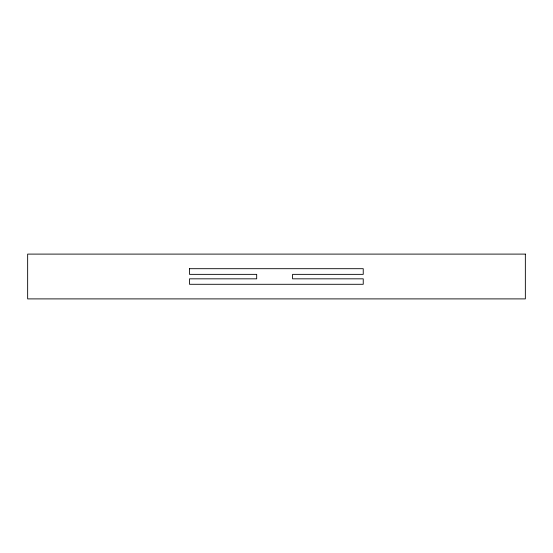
<?xml version="1.0" encoding="UTF-8"?>
<svg xmlns="http://www.w3.org/2000/svg" width="553" height="553" viewBox="0 0 553 553"><rect width="100%" height="100%" fill="white"/><g stroke="black" fill="none" stroke-linecap="round" stroke-linejoin="round"><path stroke-width="0.83" d="M189.52 268.696L189.52 274.357L256.689 274.357L256.689 278.83L189.52 278.83L189.52 284.29L363.238 284.29L363.238 278.83L292.585 278.83L292.585 274.357L363.238 274.357L363.238 268.696L189.52 268.696M525.35 254.104L27.65 254.104L27.65 298.897L525.35 298.897L525.35 254.104"/></g></svg>
